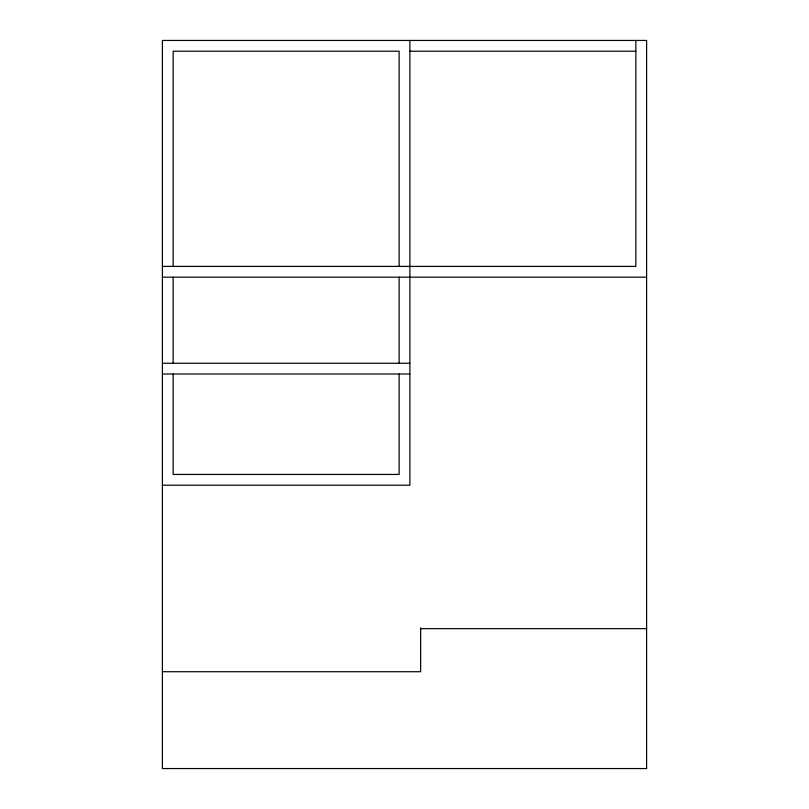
<?xml version="1.0" encoding="UTF-8"?>
<svg xmlns="http://www.w3.org/2000/svg" width="809" height="809" viewBox="0 0 809 809"><rect width="100%" height="100%" fill="white"/><g stroke="black" fill="none" stroke-linecap="round" stroke-linejoin="round"><path stroke-width="1.21" d="M409.88 51.21L635.844 51.21M162.397 266.414L635.844 266.414L635.844 40.45M162.397 277.174L646.603 277.174M162.397 363.251L409.88 363.251M162.397 374.011L409.88 374.011M162.397 485.198L409.88 485.198L409.88 40.45M420.64 628.664L646.603 628.664M162.397 671.713L420.64 671.713L420.64 627.835M399.12 266.414L399.12 51.21L173.156 51.21L173.156 266.414M399.12 277.174L399.12 363.251M399.12 374.011L399.12 474.438L173.156 474.438L173.156 374.011M173.156 277.174L173.156 363.251M646.603 40.45L162.397 40.45L162.397 768.55L646.603 768.55L646.603 40.45"/></g></svg>
